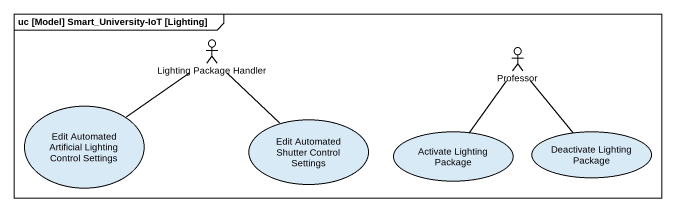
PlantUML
@startuml
mainframe uc [Model] Smart_University-IoT [Lighting]
actor "Lighting Package Handler" as Lighting_Package_Handler
actor Professor
usecase "Edit Automated Artificial Lighting Control Settings" as Edit_Automated_Artificial
usecase "Edit Automated Shutter Control Settings" as Edit_Automated_Shutter
usecase "Activate Lighting Package" as Activate_Lighting_Package
usecase "Deactivate Lighting Package" as Deactivate_Lighting_Package
Lighting_Package_Handler -- Edit_Automated_Artificial
Lighting_Package_Handler -- Edit_Automated_Shutter
Professor -- Activate_Lighting_Package
Professor -- Deactivate_Lighting_Package
@enduml
